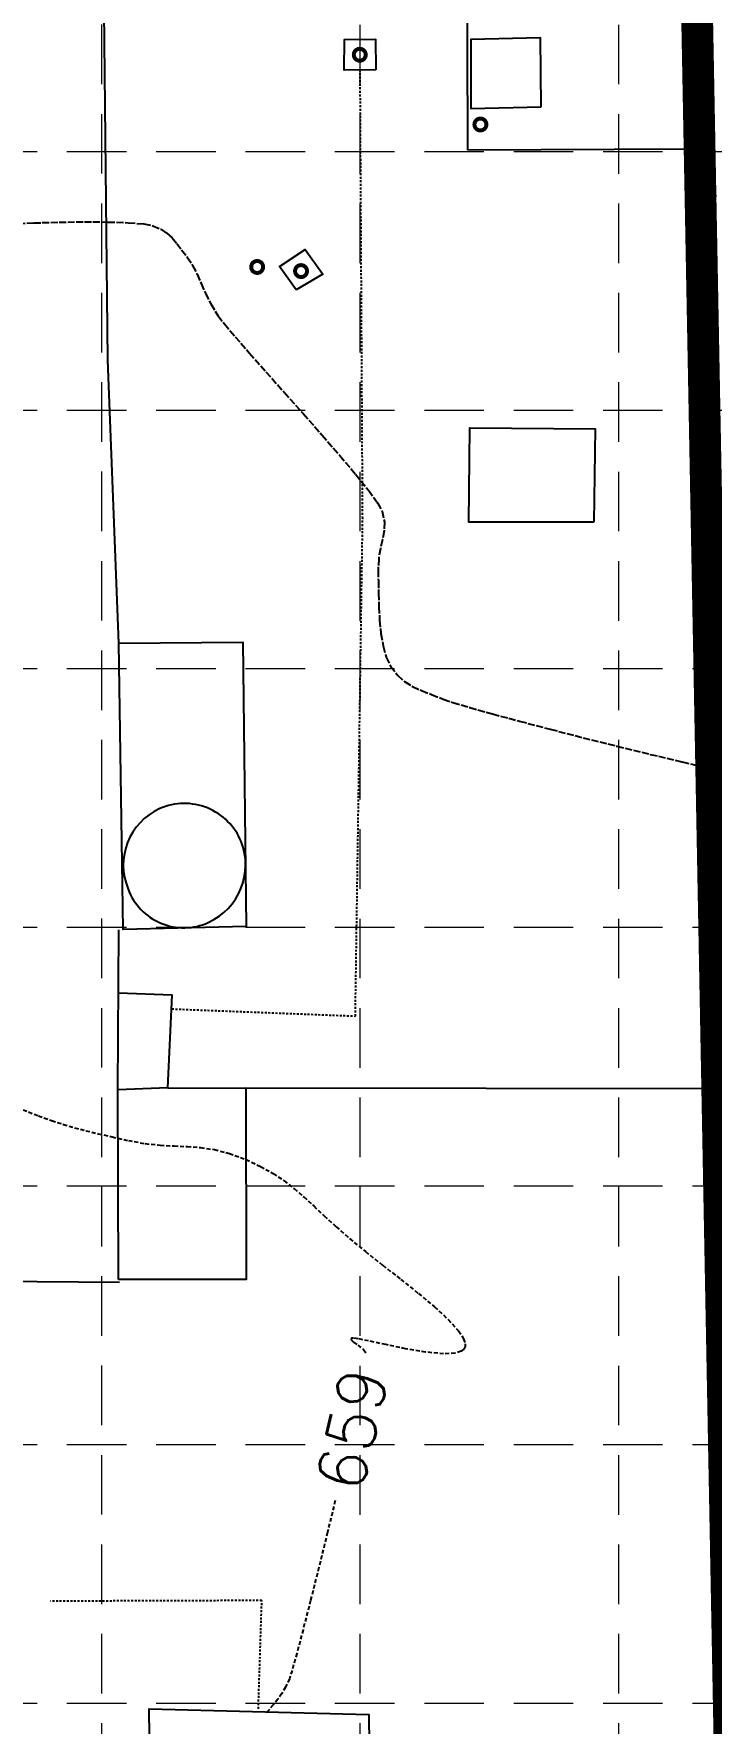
# Model space of a CAD drawing. Header units: inches. Extents: x 2507435 to 2508087, y 7097652 to 7098695.
# Drawn here: x 2507691.8 to 2507734.4, y 7098205.1 to 7098311.4 of the extents above; entities that cross this region are included whole.
import ezdxf

# ---------------------------------------------------------------- set-up
doc = ezdxf.new("R2010")
doc.units = ezdxf.units.IN
doc.header["$MEASUREMENT"] = 0
for name, pattern in [('DASHED7', [0.5317999999999998, 0.4379999999999999, -0.0938]), ('HIDDEN', [0.375, 0.25, -0.125]), ('HIDDEN2', [0.1875, 0.125, -0.0625])]:
    doc.linetypes.add(name, pattern=pattern)
for name, color, linetype in [('CONT-MJR', 7, 'DASHED7'), ('CONT-MNR', 8, 'HIDDEN'), ('E-ASPHALT', 8, 'Continuous'), ('E-CONCRETE', 7, 'Continuous'), ('E-UTILITIES', 5, 'Continuous'), ('GRID', 254, 'HIDDEN'), ('LIMITS OF DISTURBANCE', 1, 'HIDDEN'), ('WATER-STRIPE', 5, 'HIDDEN2')]:
    doc.layers.add(name, color=color, linetype=linetype)
doc.styles.get("Standard").update_dxf_attribs({"font": 'ARIAL.TTF'})

msp = doc.modelspace()

# ---------------------------------------------------------------- linework, layer by layer
at = {"layer": 'CONT-MJR', "color": 35, "extrusion": (0.04880705730549689, -0.9988082254152586, 0), "elevation": -6967446.871600308}
msp.add_lwpolyline([(2851148.800970684, 660), (2851150.310929698, 660)], dxfattribs=at)
at = {"layer": 'CONT-MJR', "color": 35, "extrusion": (0.029159183946419, -0.9995747805900161, 0), "elevation": -7022158.920798652}
msp.add_lwpolyline([(2713606.105376265, 660), (2713607.703808158, 660)], dxfattribs=at)
at = {"layer": 'CONT-MJR', "color": 35, "extrusion": (0.01138882505215984, -0.9999351452288952, 0), "elevation": -7069279.508693052}
msp.add_lwpolyline([(2588372.057315498, 660.0000000000009), (2588373.646564649, 660.0000000000009)], dxfattribs=at)
at = {"layer": 'CONT-MJR', "color": 35, "elevation": 660}
for points in [[(2507694.990614941, 7098299.566818977), (2507696.472956043, 7098299.554987769)], [(2507696.472956043, 7098299.554987769), (2507697.750293312, 7098299.51180407)], [(2507700.508267255, 7098298.555647381), (2507700.801480806, 7098298.213889312)], [(2507701.803504245, 7098296.823743002), (2507702.081957668, 7098296.277887299)], [(2507702.612373975, 7098295.075494645), (2507702.950218532, 7098294.403880159)], [(2507702.950218532, 7098294.403880159), (2507703.393741808, 7098293.675268546)], [(2507707.570236929, 7098288.841933781), (2507708.764592836, 7098287.49776279)], [(2507708.764592836, 7098287.49776279), (2507709.947619182, 7098286.154815846)], [(2507712.867227192, 7098282.677856711), (2507713.443441631, 7098281.884343366)], [(2507713.727579677, 7098281.364322772), (2507713.871494446, 7098280.695920057)], [(2507713.871494446, 7098280.695920057), (2507713.864260625, 7098280.116387684)], [(2507713.763711385, 7098279.573501488), (2507713.627679901, 7098279.015037304)], [(2507713.864260625, 7098280.116387684), (2507713.763711385, 7098279.573501488)], [(2507713.513999342, 7098278.388770965), (2507713.480502885, 7098277.642478306)], [(2507713.627679901, 7098279.015037304), (2507713.513999342, 7098278.388770965)], [(2507713.494232234, 7098276.964717411), (2507713.50545342, 7098276.191588212)], [(2507713.527431115, 7098275.359964723), (2507713.573429988, 7098274.50672096)], [(2507713.573429988, 7098274.50672096), (2507713.65671471, 7098273.668730934)], [(2507714.692900957, 7098271.048663449), (2507715.147666944, 7098270.637851279)], [(2507715.147666944, 7098270.637851279), (2507715.645278492, 7098270.331966637)], [(2507718.188307662, 7098269.324672027), (2507719.246262255, 7098269.008388554)], [(2507720.672086987, 7098268.608839213), (2507722.388320053, 7098268.146038711)], [(2507724.317499653, 7098267.640001755), (2507726.382163983, 7098267.110743049)], [(2507728.50485124, 7098266.578277298), (2507730.608099621, 7098266.062619209)]]:
    msp.add_lwpolyline(points, dxfattribs=at)
at = {"layer": 'CONT-MJR', "color": 35, "extrusion": (-0.07773866621011441, -0.9969737708565217, 0), "elevation": -7271763.509318223}
msp.add_lwpolyline([(1948296.545870784, 660.0000000000009), (1948297.522962273, 660.0000000000009)], dxfattribs=at)
at = {"layer": 'CONT-MJR', "color": 35, "extrusion": (-0.1888680770585001, -0.9820024691762361, 0), "elevation": -7444171.808878085}
msp.add_lwpolyline([(1121924.174504569, 660.0000000000009), (1121924.757734315, 660.0000000000009)], dxfattribs=at)
at = {"layer": 'CONT-MJR', "color": 35, "extrusion": (-0.4101498453901049, -0.9120181491212076, 0), "elevation": -7502310.291942103}
msp.add_lwpolyline([(-624299.0994163076, 660.0000000000009), (-624298.552923277, 660.0000000000009)], dxfattribs=at)
at = {"layer": 'CONT-MJR', "color": 35, "extrusion": (-0.5442221683705843, -0.8389411370614862, 0), "elevation": -7319800.939824793}
msp.add_lwpolyline([(-1759239.210881383, 660), (-1759238.745357614, 660)], dxfattribs=at)
at = {"layer": 'CONT-MJR', "color": 35, "extrusion": (-0.6722845331634263, -0.7402928518290813, 0), "elevation": -6940707.946408589}
msp.add_lwpolyline([(-2915644.005102143, 660.0000000000009), (-2915643.569939622, 660.0000000000009)], dxfattribs=at)
at = {"layer": 'CONT-MJR', "color": 35, "extrusion": (0.7971070857581684, 0.6038379698512839, 0), "elevation": 6285128.060695707}
msp.add_lwpolyline([(4143858.842155113, 660), (4143858.339131785, 660)], dxfattribs=at)
at = {"layer": 'CONT-MJR', "color": 35, "extrusion": (0.7990903663507434, 0.6012109333715038, 0), "elevation": 6271454.048330778}
msp.add_lwpolyline([(4164524.07770829, 660), (4164523.489327766, 660)], dxfattribs=at)
at = {"layer": 'CONT-MJR', "color": 35, "extrusion": (0.8331385523191517, 0.5530643295671384, 0), "elevation": 6015077.824111624}
msp.add_lwpolyline([(4526944.94591748, 660), (4526944.322955498, 660)], dxfattribs=at)
at = {"layer": 'CONT-MJR', "color": 35, "extrusion": (0.9153118001483024, 0.4027459602643758, 0), "elevation": 5154139.457551083}
msp.add_lwpolyline([(5487187.461044004, 660), (5487186.827121738, 660)], dxfattribs=at)
at = {"layer": 'CONT-MJR', "color": 35, "extrusion": (0.9145776211814843, 0.4044104039636186, 0), "elevation": 5164113.068789342}
msp.add_lwpolyline([(5477801.478365429, 660.0000000000009), (5477800.798099359, 660.0000000000009)], dxfattribs=at)
at = {"layer": 'CONT-MJR', "color": 35, "extrusion": (0.7937802269739522, 0.6082046952015259, 0), "elevation": 6307780.910285349}
msp.add_lwpolyline([(4109288.186435868, 660), (4109287.51435422, 660)], dxfattribs=at)
at = {"layer": 'CONT-MJR', "color": 35, "extrusion": (0.7645918883751538, 0.6445147354645325, 0), "elevation": 6492324.512369117}
msp.add_lwpolyline([(3811045.304621663, 660), (3811044.252387404, 660)], dxfattribs=at)
at = {"layer": 'CONT-MJR', "color": 35, "extrusion": (0.7533192027737546, 0.6576550605996389, 0), "elevation": 6557329.817392682}
msp.add_lwpolyline([(3698075.382343752, 660.0000000000009), (3698074.026848382, 660.0000000000009)], dxfattribs=at)
at = {"layer": 'CONT-MJR', "color": 35, "extrusion": (0.748419089969879, 0.663226104559115, 0), "elevation": 6584586.671149679}
msp.add_lwpolyline([(3649321.061818987, 660), (3649319.480809249, 660)], dxfattribs=at)
at = {"layer": 'CONT-MJR', "color": 35, "extrusion": (0.7468251074914299, 0.6650204950378704, 0), "elevation": 6593326.535283864}
msp.add_lwpolyline([(3633505.126185678, 660.0000000000009), (3633503.397613235, 660.0000000000009)], dxfattribs=at)
at = {"layer": 'CONT-MJR', "color": 35, "extrusion": (0.7557140257678305, 0.6549017569512077, 0), "elevation": 6543791.654104657}
msp.add_lwpolyline([(3721970.755488113, 660), (3721969.052106794, 660)], dxfattribs=at)
at = {"layer": 'CONT-MJR', "color": 35, "extrusion": (0.7647046015036139, 0.644380999439927, 0), "elevation": 6491658.086504066}
msp.add_lwpolyline([(3812169.73980657, 660), (3812168.200470173, 660)], dxfattribs=at)
at = {"layer": 'CONT-MJR', "color": 35, "extrusion": (0.7800791448003054, 0.6256808514311625, 0), "elevation": 6397474.058451771}
msp.add_lwpolyline([(3968195.656994034, 660.0000000000009), (3968194.358981693, 660.0000000000009)], dxfattribs=at)
at = {"layer": 'CONT-MJR', "color": 35, "extrusion": (0.8775474137582701, 0.4794898712237537, 0), "elevation": 5604191.713372749}
msp.add_lwpolyline([(5026655.713670794, 660.0000000000009), (5026655.121086753, 660.0000000000009)], dxfattribs=at)
at = {"layer": 'CONT-MJR', "color": 35, "extrusion": (0.9997948917012213, 0.02025276593810311, 0), "elevation": 2650958.88331386}
msp.add_lwpolyline([(7046033.592666351, 660.0000000000009), (7046032.91476641, 660.0000000000009)], dxfattribs=at)
at = {"layer": 'CONT-MJR', "color": 35, "extrusion": (0.9996509775458255, 0.02641823407564188, 0), "elevation": 2694362.179094314}
msp.add_lwpolyline([(7029549.371429699, 660), (7029548.539515855, 660)], dxfattribs=at)
at = {"layer": 'CONT-MJR', "color": 35, "extrusion": (0.9858063392820908, 0.167886453983767, 0), "elevation": 3663824.015543218}
msp.add_lwpolyline([(6576512.027161602, 660.0000000000009), (6576511.229984471, 660.0000000000009)], dxfattribs=at)
at = {"layer": 'CONT-MJR', "color": 35, "extrusion": (0.9620518742358041, 0.2728666181110779, 0), "elevation": 4349432.4682235}
msp.add_lwpolyline([(6144635.349583106, 660.0000000000009), (6144634.625234946, 660.0000000000009)], dxfattribs=at)
at = {"layer": 'CONT-MJR', "color": 35, "extrusion": (0.9011177785216296, 0.4335743871958344, 0), "elevation": 5337374.67141247}
msp.add_lwpolyline([(5309098.707901139, 660), (5309098.074260635, 660)], dxfattribs=at)
at = {"layer": 'CONT-MJR', "color": 35, "extrusion": (0.7964759714298202, 0.6046701802924669, 0), "elevation": 6289447.330857249}
msp.add_lwpolyline([(4137262.744560227, 660), (4137262.0334779, 660)], dxfattribs=at)
at = {"layer": 'CONT-MJR', "color": 35, "extrusion": (-0.4107030726263036, -0.9117691517787346, 0), "elevation": -7501910.440462308}
msp.add_lwpolyline([(-628823.6688729976, 660), (-628823.0563199641, 660)], dxfattribs=at)
at = {"layer": 'CONT-MJR', "color": 35, "extrusion": (-0.3624365890151732, -0.9320084328712088, 0), "elevation": -7524535.68083823}
msp.add_lwpolyline([(-235460.1466689142, 660.0000000000009), (-235459.4627134912, 660.0000000000009)], dxfattribs=at)
at = {"layer": 'CONT-MJR', "color": 35, "extrusion": (0.3725285758970473, 0.9280207218268988, 0), "elevation": 7521537.677296911}
msp.add_lwpolyline([(317095.1588908788, 660.0000000000009), (317094.3674782314, 660.0000000000009)], dxfattribs=at)
at = {"layer": 'CONT-MJR', "color": 35, "extrusion": (-0.328406135349455, -0.9445366113946223, 0), "elevation": -7528125.293459771}
msp.add_lwpolyline([(37515.79473566962, 660.0000000000009), (37516.44333165325, 660.0000000000009)], dxfattribs=at)
at = {"layer": 'CONT-MJR', "color": 35, "extrusion": (-0.2698293235851438, -0.9629081659917439, 0), "elevation": -7511637.380543848}
msp.add_lwpolyline([(499382.2150817134, 660), (499383.6958301193, 660)], dxfattribs=at)
at = {"layer": 'CONT-MJR', "color": 35, "extrusion": (-0.2537233066311598, -0.9672768392100322, 0), "elevation": -7502257.992643133}
msp.add_lwpolyline([(624665.72002288, 660), (624667.7144669946, 660)], dxfattribs=at)
at = {"layer": 'CONT-MJR', "color": 35, "extrusion": (-0.2433070574660757, -0.9699493160919286, 0), "elevation": -7495106.856477421}
msp.add_lwpolyline([(705309.005502528, 660.0000000000009), (705311.1939542559, 660.0000000000009)], dxfattribs=at)
at = {"layer": 'CONT-MJR', "color": 35, "extrusion": (0.2321407145795316, 0.9726822135900833, 0), "elevation": 7486503.521777029}
msp.add_lwpolyline([(-791428.4029218834, 660), (-791430.4656178749, 660)], dxfattribs=at)
at = {"layer": 'CONT-MJR', "color": 35, "extrusion": (0.2244720431332531, 0.974480529231643, 0), "elevation": 7480037.466308976}
msp.add_lwpolyline([(-850374.4270037476, 660), (-850376.3069645751, 660)], dxfattribs=at)
at = {"layer": 'CONT-MNR', "color": 35}
for points, elevation in [([(2507732.953524411, 7098304.228640378), (2507732.96614796, 7098304.216261236)], 661), ([(2507732.96614796, 7098304.216261236), (2507732.999007284, 7098304.183969393)], 661), ([(2507732.999007284, 7098304.183969393), (2507733.052892662, 7098304.1310337)], 661), ([(2507733.092904094, 7098304.092197329), (2507733.141194413, 7098304.065810578)], 661), ([(2507733.481665997, 7098303.493619439), (2507733.844056895, 7098302.858168327)], 661), ([(2507733.844056895, 7098302.858168327), (2507734.279910471, 7098302.059154851)], 661), ([(2507692.093665403, 7098243.32614925), (2507692.924208263, 7098243.025226977)], 659), ([(2507694.373128667, 7098242.570045722), (2507695.08712675, 7098242.381297847)], 659), ([(2507698.814818292, 7098241.570220989), (2507699.760398833, 7098241.470085364)], 659), ([(2507700.633543519, 7098241.422656085), (2507701.470058487, 7098241.387504243)], 659), ([(2507701.470058487, 7098241.387504243), (2507702.305749869, 7098241.324200929)], 659), ([(2507704.117886418, 7098240.951424253), (2507705.165943853, 7098240.561093073)], 659), ([(2507708.805855188, 7098238.215473993), (2507709.425599483, 7098237.64621152)], 659), ([(2507710.089256129, 7098237.025051217), (2507710.831107274, 7098236.344056677)], 659), ([(2507710.831107274, 7098236.344056677), (2507711.685435062, 7098235.595291496)], 659), ([(2507712.679604917, 7098234.77771863), (2507713.775499122, 7098233.912884667)], 659), ([(2507714.909175109, 7098233.026728649), (2507716.016690314, 7098232.14518962)], 659), ([(2507716.016690314, 7098232.14518962), (2507717.034102171, 7098231.294206622)], 659), ([(2507711.791531073, 7098229.313991493), (2507711.781751517, 7098229.276737656)], 659), ([(2507711.781751517, 7098229.276737656), (2507711.805884251, 7098229.200728123)], 659), ([(2507711.812166427, 7098229.328365126), (2507711.791531073, 7098229.313991493)], 659), ([(2507712.232961567, 7098229.290265267), (2507711.920425482, 7098229.333576701)], 659), ([(2507713.960599334, 7098228.921738952), (2507712.881446267, 7098229.158665491)], 659), ([(2507717.602504041, 7098228.344948661), (2507716.465489584, 7098228.450626913)], 659), ([(2507718.325051321, 7098228.38134669), (2507717.602504041, 7098228.344948661)], 659), ([(2507718.70933553, 7098228.500783132), (2507718.325051321, 7098228.38134669)], 659), ([(2507718.87314152, 7098228.63199306), (2507718.70933553, 7098228.500783132)], 659), ([(2507718.951089368, 7098228.79649944), (2507718.923864797, 7098228.714615802)], 659), ([(2507718.958406731, 7098228.978666818), (2507718.951089368, 7098228.79649944)], 659), ([(2507710.778267368, 7098219.106646969), (2507710.293189372, 7098217.111916376)], 659), ([(2507710.293189372, 7098217.111916376), (2507709.746478866, 7098214.897773718)], 659), ([(2507708.361090651, 7098209.487875607), (2507708.065595168, 7098208.42368941)], 659), ([(2507708.065595168, 7098208.42368941), (2507707.893943056, 7098207.893194743)], 659), ([(2507707.421802921, 7098206.968727389), (2507707.176589702, 7098206.617654075)], 659), ([(2507707.64953268, 7098207.372642148), (2507707.421802921, 7098206.968727389)], 659), ([(2507706.879728945, 7098206.255625812), (2507706.497056572, 7098205.818846207)], 659)]:
    msp.add_lwpolyline(points, dxfattribs=dict(at, elevation=elevation))
at = {"layer": 'CONT-MNR', "color": 35, "extrusion": (0.6964915002187495, 0.7175650424338101, 0), "elevation": 6840109.661150643}
msp.add_lwpolyline([(3144446.918721018, 661), (3144446.862961011, 661)], dxfattribs=at)
at = {"layer": 'CONT-MNR', "color": 35, "extrusion": (0.8546606387840818, 0.5191870496393234, 0), "elevation": 5828608.353724238}
msp.add_lwpolyline([(4764658.516309833, 661), (4764658.338100635, 661)], dxfattribs=at)
at = {"layer": 'CONT-MNR', "color": 35, "extrusion": (0.8610745655495202, 0.5084787041398148, 0), "elevation": 5768681.68026627}
msp.add_lwpolyline([(4837040.013447918, 661.0000000000009), (4837039.525821449, 661.0000000000009)], dxfattribs=at)
at = {"layer": 'CONT-MNR', "color": 35, "extrusion": (0.8892708611656344, 0.4573809522506719, 0), "elevation": 5476683.177849716}
msp.add_lwpolyline([(5165323.292021326, 661.0000000000009), (5165322.268070265, 661.0000000000009)], dxfattribs=at)
at = {"layer": 'CONT-MNR', "color": 35, "extrusion": (-0.3603632971313041, -0.9328120357717601, 0), "elevation": -7525006.99853196}
msp.add_lwpolyline([(-218742.0363895209, 659), (-218741.0018706461, 659)], dxfattribs=at)
at = {"layer": 'CONT-MNR', "color": 35, "extrusion": (-0.3143031943907698, -0.9493226543150427, 0), "elevation": -7526698.806311501}
msp.add_lwpolyline([(149609.2456256002, 659), (149610.0292204372, 659)], dxfattribs=at)
at = {"layer": 'CONT-MNR', "color": 35, "extrusion": (-0.2840824758040701, -0.9587998471740753, 0), "elevation": -7518185.917442686}
msp.add_lwpolyline([(387889.9232267628, 659.0000000000009), (387890.6585586192, 659.0000000000009)], dxfattribs=at)
at = {"layer": 'CONT-MNR', "color": 35, "extrusion": (-0.2343989246734845, -0.9721404960765262, 0), "elevation": -7488289.901657806}
msp.add_lwpolyline([(774011.5647600971, 659.0000000000009), (774012.357619121, 659.0000000000009)], dxfattribs=at)
at = {"layer": 'CONT-MNR', "color": 35, "extrusion": (-0.2229375263838621, -0.9748327340266355, 0), "elevation": -7478658.357658875}
msp.add_lwpolyline([(862119.4525333687, 659.0000000000009), (862120.3504852778, 659.0000000000009)], dxfattribs=at)
at = {"layer": 'CONT-MNR', "color": 35, "extrusion": (-0.2199916272375463, -0.9755017600934284, 0), "elevation": -7476019.844916412}
msp.add_lwpolyline([(884708.7700016284, 659.0000000000009), (884709.8235576304, 659.0000000000009)], dxfattribs=at)
at = {"layer": 'CONT-MNR', "color": 35, "extrusion": (-0.1803911530579395, -0.9835949531684407, 0), "elevation": -7434161.265566893}
msp.add_lwpolyline([(1186098.845386912, 659), (1186099.916785789, 659)], dxfattribs=at)
at = {"layer": 'CONT-MNR', "color": 35, "extrusion": (-0.05424010435427908, -0.9985279220330481, 0), "elevation": -7223810.20190638}
msp.add_lwpolyline([(2118998.872764518, 659), (2118999.747196436, 659)], dxfattribs=at)
at = {"layer": 'CONT-MNR', "color": 35, "extrusion": (-0.1497647509600126, -0.9887216591993347, 0), "elevation": -7393750.350763706}
msp.add_lwpolyline([(1416353.240345985, 659), (1416354.120951689, 659)], dxfattribs=at)
at = {"layer": 'CONT-MNR', "color": 35, "extrusion": (-0.2478851221175936, -0.9687894333820667, 0), "elevation": -7498323.370836752}
msp.add_lwpolyline([(669887.9546003318, 659.0000000000009), (669888.9263931534, 659.0000000000009)], dxfattribs=at)
at = {"layer": 'CONT-MNR', "color": 35, "extrusion": (-0.4245860658243711, -0.9053875814852901, 0), "elevation": -7491395.525064399}
msp.add_lwpolyline([(-743368.9188374123, 659), (-743367.9088669252, 659)], dxfattribs=at)
at = {"layer": 'CONT-MNR', "color": 35, "extrusion": (-0.4889088655589954, -0.872334867569683, 0), "elevation": -7418082.100668286}
msp.add_lwpolyline([(-1282833.079021959, 659.0000000000009), (-1282832.176941365, 659.0000000000009)], dxfattribs=at)
at = {"layer": 'CONT-MNR', "color": 35, "extrusion": (-0.5536365051773382, -0.8327584404465819, 0), "elevation": -7299477.081199094}
msp.add_lwpolyline([(-1841530.555679272, 659), (-1841529.722664456, 659)], dxfattribs=at)
at = {"layer": 'CONT-MNR', "color": 35, "extrusion": (0.6104900225868187, 0.7920239468109193, 0), "elevation": 7152905.895933955}
msp.add_lwpolyline([(2347239.787989464, 659.0000000000009), (2347238.986541434, 659.0000000000009)], dxfattribs=at)
at = {"layer": 'CONT-MNR', "color": 35, "extrusion": (0.6524696592503643, 0.7578148479395963, 0), "elevation": 7015354.223953925}
msp.add_lwpolyline([(2731006.907438805, 659), (2731006.102342294, 659)], dxfattribs=at)
at = {"layer": 'CONT-MNR', "color": 35, "extrusion": (-0.6833449715480407, -0.7300956443234047, 0), "elevation": -6896023.01395848}
msp.add_lwpolyline([(-3019677.273532714, 659), (-3019676.364533117, 659)], dxfattribs=at)
at = {"layer": 'CONT-MNR', "color": 35, "extrusion": (0.6351722933309425, 0.7723704796175935, 0), "elevation": 7075296.613424554}
msp.add_lwpolyline([(2571720.104442504, 659.0000000000009), (2571718.817275424, 659.0000000000009)], dxfattribs=at)
at = {"layer": 'CONT-MNR', "color": 35, "extrusion": (-0.615847568442664, -0.7878653263364611, 0), "elevation": -7136821.809178722}
msp.add_lwpolyline([(-2395689.363395225, 659), (-2395687.924474194, 659)], dxfattribs=at)
at = {"layer": 'CONT-MNR', "color": 35, "extrusion": (-0.6771448107387524, -0.7358497844598307, 0), "elevation": -6921319.54433143}
msp.add_lwpolyline([(-2961227.447265105, 659.0000000000009), (-2961226.273974088, 659.0000000000009)], dxfattribs=at)
at = {"layer": 'CONT-MNR', "color": 35, "extrusion": (0.7409462007032926, 0.6715643883227848, 0), "elevation": 6625002.87228237}
msp.add_lwpolyline([(3575312.884583532, 659), (3575311.923577449, 659)], dxfattribs=at)
at = {"layer": 'CONT-MNR', "color": 35, "extrusion": (0.04808416875841187, -0.9988432873653468, 0), "elevation": -6969437.478843669}
msp.add_lwpolyline([(2846123.675524667, 659.0000000000009), (2846123.567140243, 659.0000000000009)], dxfattribs=at)
at = {"layer": 'CONT-MNR', "color": 35, "extrusion": (-0.1988804166151338, -0.9800237649603151, 0), "elevation": -7455168.247239616}
msp.add_lwpolyline([(1045919.447209368, 659), (1045918.785506332, 659)], dxfattribs=at)
at = {"layer": 'CONT-MNR', "color": 35, "extrusion": (0.8415335095628779, 0.5402049169368841, 0), "elevation": 5944827.819201174}
msp.add_lwpolyline([(4618716.337758418, 659), (4618715.752090186, 659)], dxfattribs=at)
at = {"layer": 'CONT-MNR', "color": 35, "extrusion": (0.9541468759624819, 0.299338836589969, 0), "elevation": 4517507.814279}
msp.add_lwpolyline([(6022095.660688423, 659), (6022095.329357224, 659)], dxfattribs=at)
at = {"layer": 'CONT-MNR', "color": 35, "extrusion": (-0.6988924364901835, -0.71522679075718, 0), "elevation": -6829464.505325322}
msp.add_lwpolyline([(-3167316.033796161, 659), (-3167315.860867011, 659)], dxfattribs=at)
at = {"layer": 'CONT-MNR', "color": 35, "extrusion": (-0.5639767248989054, -0.8257906839946212, 0), "elevation": -7275942.608043304}
msp.add_lwpolyline([(-1932390.839467555, 659), (-1932390.515742278, 659)], dxfattribs=at)
at = {"layer": 'CONT-MNR', "color": 35, "extrusion": (0.6068516823418937, 0.794815095250973, 0), "elevation": 7163588.84263362}
msp.add_lwpolyline([(2314404.639332939, 659), (2314404.175966135, 659)], dxfattribs=at)
at = {"layer": 'CONT-MNR', "color": 35, "extrusion": (0.8379979783477822, 0.5456733347755137, 0), "elevation": 5974772.13985163}
msp.add_lwpolyline([(4579909.352038221, 659), (4579909.109421166, 659)], dxfattribs=at)
at = {"layer": 'CONT-MNR', "color": 35, "extrusion": (-0.2028317974145733, -0.9792135936339802, 0), "elevation": -7459326.380922636}
msp.add_lwpolyline([(1015842.337691475, 659.0000000000009), (1015841.068508155, 659.0000000000009)], dxfattribs=at)
at = {"layer": 'CONT-MNR', "color": 35, "extrusion": (-0.1669320210278004, -0.9859684073820896, 0), "elevation": -7417247.178447728}
msp.add_lwpolyline([(1287607.588664425, 659.0000000000009), (1287606.308614597, 659.0000000000009)], dxfattribs=at)
at = {"layer": 'CONT-MNR', "color": 35, "extrusion": (0.8522171506130674, -0.5231882340046883, 0), "elevation": -1576588.669926685}
msp.add_lwpolyline([(7361241.284726695, 659), (7361241.187776356, 659)], dxfattribs=at)
at = {"layer": 'CONT-MNR', "color": 35, "extrusion": (0.9699290459605321, -0.2433878505638524, 0), "elevation": 704681.2551387139}
msp.add_lwpolyline([(7495110.888854014, 659.0000000000009), (7495108.750166652, 659.0000000000009)], dxfattribs=at)
at = {"layer": 'CONT-MNR', "color": 35, "extrusion": (0.9687738215142183, -0.2479461287230304, 0), "elevation": 669428.6596545561}
msp.add_lwpolyline([(7498339.557382133, 659.0000000000009), (7498337.662072496, 659.0000000000009)], dxfattribs=at)
at = {"layer": 'CONT-MNR', "color": 35, "extrusion": (0.9670197672919965, -0.2547013342456867, 0), "elevation": 617080.1284607658}
msp.add_lwpolyline([(7502827.103157887, 659), (7502825.552624163, 659)], dxfattribs=at)
at = {"layer": 'CONT-MNR', "color": 35, "extrusion": (0.9051905459072133, -0.4250059712524065, 0), "elevation": -746827.2623045873}
msp.add_lwpolyline([(7491021.506886434, 659), (7491020.93181128, 659)], dxfattribs=at)
at = {"layer": 'CONT-MNR', "color": 35, "extrusion": (0.7732703228432906, -0.6340764999665524, 0), "elevation": -2561670.470123562}
msp.add_lwpolyline([(7078910.712314753, 659), (7078910.244136608, 659)], dxfattribs=at)
at = {"layer": 'E-ASPHALT'}
for p, q in [((2507735.418224868, 7098245.015496185), (2507705.156619165, 7098245.052303283)), ((2507677.719504799, 7098232.983952132), (2507697.197421393, 7098232.8618479))]:
    msp.add_line(p, q, dxfattribs=at)
at = {"layer": 'E-CONCRETE'}
for points in [[(2507697.163828633, 7098273.047696718), (2507696.475862959, 7098290.866004609), (2507696.06846649, 7098328.860134003)], [(2507719.126233916, 7098304.072686354), (2507719.080128815, 7098317.918753989), (2507732.932948632, 7098318.069449747), (2507732.953642906, 7098304.148932261), (2507719.126233916, 7098304.072686354)], [(2507713.334831553, 7098309.136849984), (2507711.339844335, 7098309.103970665), (2507711.360698428, 7098311.04658007), (2507713.306166926, 7098311.052741), (2507713.334831553, 7098309.136849984)], [(2507708.327225268, 7098295.279364136), (2507707.267791064, 7098296.752048541), (2507708.88311449, 7098297.828110154), (2507710.002392063, 7098296.278775466), (2507708.327225268, 7098295.279364136)], [(2507697.163828633, 7098273.047696718), (2507704.963948642, 7098273.115094036), (2507705.167570134, 7098255.230237524), (2507697.428423803, 7098255.045004123), (2507697.163828633, 7098273.047696718)], [(2507697.084651876, 7098244.957652361), (2507697.1507772, 7098255.011846938)], [(2507700.246206334, 7098245.082762183), (2507700.511597729, 7098250.912708191), (2507697.140956167, 7098251.025725226)], [(2507700.246206334, 7098245.082762183), (2507697.084651876, 7098244.957652361)], [(2507697.132130373, 7098233.026184822), (2507697.084651876, 7098244.957652361)], [(2507700.246206334, 7098245.082762183), (2507705.156619165, 7098245.052303283), (2507705.181614406, 7098233.013743599), (2507697.132130373, 7098233.026184822)], [(2507699.240452784, 7098192.042430303), (2507699.076608972, 7098206.015113547), (2507712.893011557, 7098205.649676214), (2507713.048433707, 7098191.892161594), (2507699.240452784, 7098192.042430303)]]:
    msp.add_lwpolyline(points, dxfattribs=at)
at = {"layer": 'E-UTILITIES', "color": 7}
for points in [[(2507723.734685274, 7098306.800884015), (2507723.701223083, 7098311.144550014), (2507719.306550303, 7098311.04081017), (2507719.306821572, 7098306.706175051), (2507723.734685274, 7098306.800884015)], [(2507727.053344255, 7098280.666918851), (2507719.18747458, 7098280.667833085), (2507719.251146551, 7098286.608362009), (2507727.140301052, 7098286.544346255), (2507727.053344255, 7098280.666918851)]]:
    msp.add_lwpolyline(points, dxfattribs=at)
at = {"layer": 'E-UTILITIES', "color": 7, "const_width": 0.25}
for points in [[(2507711.949043535, 7098310.073785902, 1), (2507712.698937005, 7098310.086426452, 1)], [(2507719.54310814, 7098305.68582751, 1), (2507720.29300161, 7098305.69846806, 1)], [(2507705.489571753, 7098296.721416962, 1), (2507706.239465223, 7098296.734057513, 1)], [(2507708.251812493, 7098296.461931095, 1), (2507709.001705964, 7098296.474571646, 1)]]:
    msp.add_lwpolyline(points, format="xyb", close=True, dxfattribs=at)
at = {"layer": 'E-UTILITIES', "color": 7}
for centre, radius, start, end in [((2507701.348725813, 7098259.09175992), 3.908566830100768, 114.4756568285801, 202.6731762240796), ((2507701.279226436, 7098259.102604856), 3.870348487954595, 22.3424207300724, 113.605740798273), ((2507701.141311616, 7098259.118820669), 3.992314952975312, 294.3523701021705, 21.37471564250813), ((2507701.246768816, 7098258.888635199), 3.739125024452134, 200.4028136442399, 294.3346258944968)]:
    msp.add_arc(centre, radius, start, end, dxfattribs=at)
at = {"layer": 'GRID', "color": 252, "linetype": 'HIDDEN', "lineweight": 0, "ltscale": 15}
for p, q in [((2507696.080393772, 7097734.475335134), (2507696.080393772, 7098678.232320917)), ((2507712.351488332, 7097734.472776977), (2507712.351488332, 7098678.232320917)), ((2507728.622582891, 7097734.470218821), (2507728.622582891, 7098678.232320917)), ((2507452.013975376, 7098303.997146043), (2508070.315568645, 7098303.997146043)), ((2507452.013975376, 7098287.726051483), (2508070.315568645, 7098287.726051483)), ((2507452.013975376, 7098271.454956924), (2508070.315568645, 7098271.454956924)), ((2507452.013975376, 7098255.183862365), (2508070.315568645, 7098255.183862365)), ((2507452.013975376, 7098238.912767804), (2508070.315568645, 7098238.912767804)), ((2507452.013975376, 7098222.641673245), (2508070.315568645, 7098222.641673245)), ((2507452.013975376, 7098206.370578685), (2508070.315568645, 7098206.370578685))]:
    msp.add_line(p, q, dxfattribs=at)
at = {"layer": 'LIMITS OF DISTURBANCE', "ltscale": 30, "const_width": 2}
msp.add_lwpolyline([(2508040.650436161, 7098659.836378056), (2507774.920100386, 7098659.32229198), (2507776.264230064, 7098608.300056366), (2507804.291386123, 7098606.194359545), (2507805.178663956, 7098508.398802675), (2507764.979364849, 7098434.425274255), (2507729.107945589, 7098395.819028723), (2507630.794308925, 7098350.053489733), (2507645.249976321, 7098329.79024417), (2507733.265471447, 7098328.059754496), (2507737.825809758, 7098085.336952455), (2507647.943561675, 7098085.910165784), (2507647.800208825, 7098104.682914507), (2507629.307687464, 7098104.682914507), (2507629.151088282, 7098050.868568956), (2507651.657489443, 7098022.494489652), (2507656.388133493, 7098026.650288727, -0.6948064036351087), (2507832.62966582, 7097937.82892316), (2508011.151894334, 7097928.621596732), (2508040.077503543, 7098644.601660757)], format="xyb", close=True, dxfattribs=at)
at = {"layer": 'WATER-STRIPE', "color": 7}
for p, q in [((2507712.506613, 7098280.906562), (2507712.34989, 7098309.063589)), ((2507712.045368, 7098249.597308), (2507712.506613, 7098280.906562)), ((2507700.496831, 7098250.045301), (2507700.496831, 7098250.045301)), ((2507700.496831, 7098250.045301), (2507712.045368, 7098249.597308)), ((2507706.157926, 7098212.820749), (2507692.860261, 7098212.779175)), ((2507705.939284, 7098206.01468), (2507706.157926, 7098212.820749))]:
    msp.add_line(p, q, dxfattribs=at)

# ---------------------------------------------------------------- texts
at = {"layer": 'CONT-MNR', "color": 35, "insert": (2507709.522985843, 7098220.161713338, 659), "char_height": 3, "width": 12, "attachment_point": 1, "rotation": 77.17085931618281}
msp.add_mtext('\\Ftxt.shx;\\W1.0000000000;\\T1.0000000000;\\o\\l659', dxfattribs=at)

doc.saveas('drawing.dxf')
